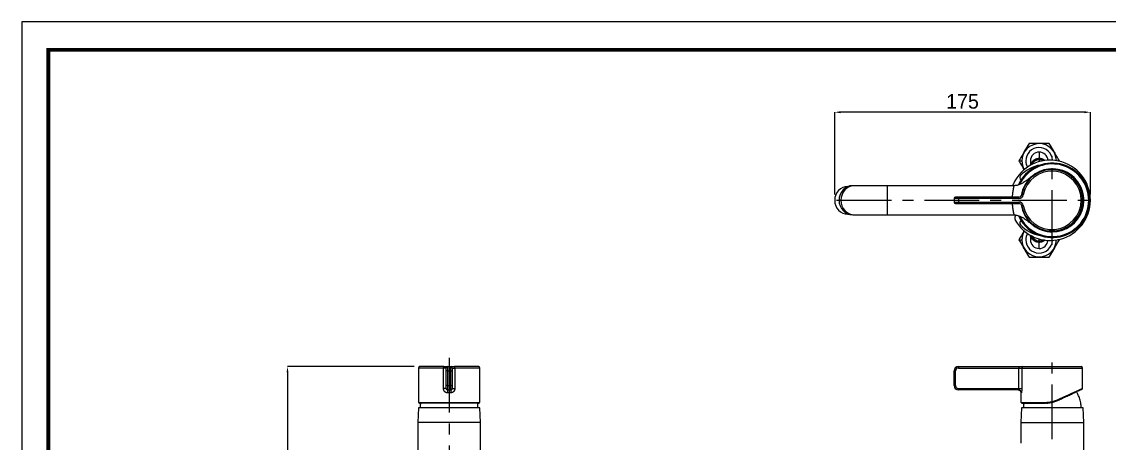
# Model space of a CAD drawing. Extents: x 0 to 1128, y 0 to 827.
# Drawn here: x 0 to 744, y 538 to 827 of the extents above; entities that cross this region are included whole.
import ezdxf

# ---------------------------------------------------------------- set-up
doc = ezdxf.new("R2010")
doc.units = 0
doc.header["$LTSCALE"] = 10
doc.header["$MEASUREMENT"] = 0
doc.header["$PDMODE"] = 3
doc.header["$PDSIZE"] = -10
doc.linetypes.add('CENTER', pattern=[2, 1.25, -0.25, 0.25, -0.25])
doc.layers.get('0').update_dxf_attribs({"linetype": 'CONTINUOUS'})
doc.layers.get('DEFPOINTS').update_dxf_attribs({"linetype": 'CONTINUOUS'})
doc.layers.add('1', color=7, linetype='CONTINUOUS')
doc.layers.add('42', color=7, linetype='CONTINUOUS', true_color=0xffffff)
doc.styles.add('Daelim Dimension', font='')
doc.styles.get('Daelim Dimension').set_extended_font_data('나눔고딕')
doc.dimstyles.new('DEFAULT', dxfattribs={"dimscale": 2, "dimtxt": 2, "dimasz": 2, "dimexe": 0, "dimexo": 2, "dimgap": 1, "dimtad": 1, "dimdec": 0, "dimzin": 9, "dimdsep": 46, "dimtxsty": 'Daelim Dimension', "dimcen": 0.5, "dimclrd": 5, "dimclre": 5, "dimclrt": 256, "dimadec": 1, "dimazin": 0, "dimtfac": 1, "dimtdec": 0, "dimtix": 1, "dimtmove": 0, "dimatfit": 3, "dimfxl": 1, "dimtolj": 1, "dimtzin": 1, "dimlwd": 9, "dimlwe": 9, "dimarcsym": 0})

# ---------------------------------------------------------------- blocks, each defined once
blk = doc.blocks.new('*D4')
at = {"color": 5, "lineweight": 9, "ltscale": 0.5, "transparency": 16777216}
for p, q in [((268.33, 590.69), (181.77, 590.69)), ((181.77, 586.69), (181.77, 311.39)), ((262.83, 307.39), (181.77, 307.39))]:
    blk.add_line(p, q, dxfattribs=at)
at = {"color": 5, "ltscale": 0.5, "transparency": 16777216}
for points in [[(181.1, 586.69), (182.43, 586.69), (181.77, 590.69)], [(181.1, 311.39), (182.43, 311.39), (181.77, 307.39)]]:
    blk.add_solid(points, dxfattribs=at)
at = {"layer": 'DEFPOINTS', "color": 0, "ltscale": 0.5, "transparency": 16777216}
for p in [(272.33, 590.69), (181.77, 307.39), (266.83, 307.39)]:
    blk.add_point(p, dxfattribs=at)
at = {"color": 7, "ltscale": 0.5, "transparency": 16777216, "insert": (174.32, 449.04), "char_height": 10, "attachment_point": 5, "rotation": 90, "style": 'Daelim Dimension'}
blk.add_mtext('\\A1;283', dxfattribs=at)
blk = doc.blocks.new('*D6')
at = {"color": 5, "lineweight": 9, "ltscale": 0.5, "transparency": 16777216}
for p, q in [((556.05, 708.54), (556.05, 764.84)), ((726.9, 764.84), (560.05, 764.84)), ((730.9, 708.54), (730.9, 764.84))]:
    blk.add_line(p, q, dxfattribs=at)
at = {"color": 5, "ltscale": 0.5, "transparency": 16777216}
for points in [[(560.05, 765.51), (560.05, 764.17), (556.05, 764.84)], [(726.9, 765.51), (726.9, 764.17), (730.9, 764.84)]]:
    blk.add_solid(points, dxfattribs=at)
at = {"layer": 'DEFPOINTS', "color": 0, "ltscale": 0.5, "transparency": 16777216}
for p in [(556.05, 764.84), (556.05, 704.54), (730.9, 704.54)]:
    blk.add_point(p, dxfattribs=at)
at = {"color": 7, "ltscale": 0.5, "transparency": 16777216, "insert": (643.48, 772.23), "char_height": 10, "attachment_point": 5, "style": 'Daelim Dimension'}
blk.add_mtext('\\A1;175', dxfattribs=at)

msp = doc.modelspace()

# ---------------------------------------------------------------- linework, layer by layer
at = {"ltscale": 0.5}
for p, q in [((700.98, 565.7), (700.22, 565.69)), ((271.26, 562.39), (270.83, 552.39)), ((313.83, 552.39), (313.26, 562.39)), ((683.9, 562.39), (683.4, 552.39)), ((726.4, 552.39), (725.9, 562.39))]:
    msp.add_line(p, q, dxfattribs=at)
msp.add_lwpolyline([(0, 0), (1128.4, 0), (1128.4, 826.8), (0, 826.8)], close=True, dxfattribs=at)
at = {"color": 5, "linetype": 'ByBlock', "lineweight": 200, "const_width": 2.6}
msp.add_lwpolyline([(18.14, 35.4), (1110.14, 35.4), (1110.14, 807.6), (18.14, 807.6)], close=True, dxfattribs=at)
at = {"layer": '1', "color": 7, "linetype": 'Continuous', "lineweight": -3}
for p, q in [((695.93, 737.54), (695.93, 733.32)), ((682.05, 731.54), (684.13, 731.54)), ((689.93, 731.54), (689.93, 729.45)), ((689.97, 729.2), (690.85, 729.2)), ((695.93, 732.33), (695.93, 731)), ((709.76, 731.54), (708.62, 731.54)), ((678.19, 714.54), (678.19, 715.3)), ((640.65, 706.74), (638.65, 706.74)), ((682.04, 706.74), (640.65, 706.74)), ((640.65, 705.74), (640.65, 706.74)), ((682.04, 705.74), (682.04, 706.74)), ((684.99, 708.19), (684, 708.37)), ((637.65, 705.74), (637.65, 703.34)), ((640.65, 705.74), (637.65, 705.74)), ((637.65, 703.34), (640.65, 703.34)), ((638.65, 702.34), (640.65, 702.34)), ((682.04, 705.74), (640.65, 705.74)), ((640.65, 705.74), (640.65, 703.34)), ((640.65, 703.34), (640.65, 702.34)), ((640.65, 703.34), (682.04, 703.34)), ((640.65, 702.34), (682.04, 702.34)), ((682.04, 703.34), (682.04, 702.34)), ((684.99, 700.88), (684, 700.7)), ((679.4, 691.37), (679.4, 693.54)), ((682.05, 677.54), (684.13, 677.54)), ((689.87, 679.66), (689.87, 677.54)), ((690.78, 679.87), (689.91, 679.87)), ((695.87, 676.74), (695.87, 678.09)), ((709.76, 677.54), (708.62, 677.54)), ((695.87, 671.54), (695.87, 675.75)), ((271.33, 589.69), (271.33, 566.71)), ((288.5, 589.69), (271.33, 589.69)), ((288.68, 590.69), (272.33, 590.69)), ((288.5, 575.69), (288.5, 589.69)), ((290.13, 589.69), (288.5, 589.69)), ((288.68, 590.69), (291.13, 590.69)), ((290.13, 589.69), (290.13, 587.69)), ((290.13, 587.69), (290.13, 577.69)), ((291.13, 587.69), (290.13, 587.69)), ((291.13, 590.69), (293.53, 590.69)), ((291.13, 590.69), (291.13, 587.69)), ((291.13, 587.69), (291.13, 577.69)), ((291.13, 587.69), (293.53, 587.69)), ((293.53, 590.69), (295.99, 590.69)), ((293.53, 587.69), (293.53, 590.69)), ((293.53, 587.69), (294.53, 587.69)), ((293.53, 577.69), (293.53, 587.69)), ((294.53, 589.69), (296.17, 589.69)), ((294.53, 587.69), (294.53, 589.69)), ((294.53, 577.69), (294.53, 587.69)), ((312.33, 590.69), (295.99, 590.69)), ((313.33, 589.69), (296.17, 589.69)), ((296.17, 589.69), (296.17, 575.69)), ((313.33, 566.7), (313.33, 589.69)), ((637.65, 577.69), (637.65, 587.69)), ((637.65, 587.69), (638.65, 587.69)), ((638.65, 577.69), (638.65, 587.69)), ((640.65, 590.69), (682.04, 590.69)), ((640.65, 590.69), (640.65, 589.69)), ((640.65, 589.69), (682.04, 589.69)), ((682.04, 590.69), (684.99, 590.69)), ((682.04, 590.69), (682.04, 589.69)), ((682.04, 575.69), (682.04, 589.69)), ((682.04, 589.69), (684, 589.69)), ((684, 589.69), (725.65, 589.69)), ((684, 589.69), (684, 575.69)), ((684.99, 590.69), (724.65, 590.69)), ((725.65, 586.09), (725.65, 589.69)), ((725.65, 586.09), (725.65, 586.08)), ((725.65, 575.8), (725.65, 580.29)), ((291.13, 577.69), (290.13, 577.69)), ((290.13, 577.69), (290.13, 575.69)), ((291.13, 577.69), (291.13, 574.69)), ((291.13, 577.69), (293.53, 577.69)), ((291.13, 574.69), (293.53, 574.69)), ((293.53, 577.69), (294.53, 577.69)), ((293.53, 574.69), (293.53, 577.69)), ((294.53, 575.69), (294.53, 577.69)), ((637.65, 577.69), (638.65, 577.69)), ((640.65, 574.69), (640.65, 575.69)), ((640.65, 575.69), (682.04, 575.69)), ((681.68, 574.69), (640.65, 574.69)), ((271.83, 566.19), (292.33, 566.19)), ((312.35, 565.69), (272.32, 565.69)), ((292.33, 572.69), (291.24, 572.69)), ((293.43, 572.69), (292.33, 572.69)), ((292.33, 566.19), (312.84, 566.19)), ((683.68, 572.69), (683.65, 572.69)), ((683.65, 566.19), (683.65, 572.69)), ((683.65, 566.19), (700.11, 566.19)), ((684.15, 565.69), (700.22, 565.69))]:
    msp.add_line(p, q, dxfattribs=at)
at = {"layer": '1', "color": 1, "linetype": 'CENTER', "lineweight": -3, "ltscale": 3}
for p, q in [((704.9, 674.04), (704.9, 735.04)), ((557.37, 704.54), (735.4, 704.54)), ((292.33, 596.7), (292.33, 300.89)), ((704.9, 300.89), (704.9, 596.7))]:
    msp.add_line(p, q, dxfattribs=at)
at = {"layer": '1', "color": 7, "linetype": 'Continuous', "lineweight": -3}
for centre, radius, start, end in [((695.9, 731.54), 11.78, 0.80719, 180), ((695.9, 731.54), 9.15, 2.82657, 180), ((695.93, 731.54), 6, 90, 180), ((695.93, 731.54), 6, 4.39594, 90), ((703.4, 704.54), 27.5, 0, 156.0413), ((704.9, 704.54), 25.5, 204.5025, 155.46938), ((704.9, 704.54), 24.88, 205.66125, 153.9675), ((695.9, 731.54), 11.78, 180, 210.24281), ((695.9, 731.54), 9.15, 180, 208.22344), ((700.9, 704.54), 24.5, 99.98944, 136.45778), ((704.65, 704.54), 21, 0, 169.47825), ((704.65, 704.54), 20, 190.52175, 169.47825), ((679.19, 715.3), 1, 156.0413, 180), ((684.59, 720.04), 2, 136.45778, 236.28267), ((638.65, 705.74), 1, 90, 180), ((682.04, 708.74), 2, 270, 349.47828), ((682.04, 708.74), 3, 270, 349.47825), ((638.65, 703.34), 1, 180, 270), ((703.4, 704.54), 27.5, 209.78166, 0), ((682.04, 700.34), 3, 10.52175, 90), ((682.04, 700.34), 2, 10.52175, 90), ((704.65, 704.54), 21, 190.52175, 0), ((680.4, 693.54), 1, 115.01576, 180), ((680.4, 691.37), 1, 180, 209.78166), ((684.59, 689.04), 2, 123.71733, 223.54222), ((700.9, 704.54), 24.5, 223.54222, 260.01056), ((695.9, 677.54), 11.78, 149.75719, 180), ((695.9, 677.54), 11.78, 180, 359.19281), ((695.9, 677.54), 9.15, 151.77656, 180), ((695.9, 677.54), 9.15, 180, 357.17343), ((695.87, 677.54), 6, 180, 270), ((695.87, 677.54), 6, 270, 355.63781), ((272.33, 589.69), 1, 90, 180), ((291.13, 589.69), 1, 90, 180), ((293.53, 589.69), 1, 0, 90), ((312.33, 589.69), 1, 0, 90), ((640.65, 587.69), 3, 90, 180), ((640.65, 587.69), 2, 90, 180), ((724.65, 589.69), 1, 0, 90), ((291.13, 575.69), 1, 180, 270), ((293.53, 575.69), 1, 270, 0), ((640.65, 577.69), 3, 180, 270), ((640.65, 577.69), 2, 180, 270), ((681.65, 572.69), 2, 0, 90), ((725.15, 575.8), 0.5, 295.00037, 0.00016), ((684.15, 566.19), 0.5, 180, 270)]:
    msp.add_arc(centre, radius, start, end, dxfattribs=at)
for centre, major_axis, ratio, start_param, end_param in [((288.68, 589.69), (0, 1), 0.182609, 0, 1.570796), ((295.99, 589.69), (0, 1), 0.182609, 4.712389, 6.283185), ((684.99, 589.69), (0, 1), 0.983186, 0, 1.570796), ((272.32, 566.19), (0, 0.5), 0.97633, 1.570796, 3.141593), ((312.35, 566.19), (0, 0.5), 0.97633, 3.141595, 4.712389)]:
    msp.add_ellipse(centre, major_axis=major_axis, ratio=ratio, start_param=start_param, end_param=end_param, dxfattribs=at)
for points, knots in [([(688.97, 743.54), (688.41, 742.56), (687.84, 741.57), (686.97, 740.07), (686.68, 739.57), (686.1, 738.56), (685.81, 738.06), (685.44, 737.42), (685.37, 737.29), (685.26, 737.1), (685.22, 737.04), (685.15, 736.91), (684.96, 736.59), (684.78, 736.27), (684.34, 735.51), (684.05, 735.01), (683.47, 734.01), (683.19, 733.51), (682.61, 732.52), (682.33, 732.03), (682.05, 731.54)], [0, 0, 0, 0, 0.25, 0.25, 0.375, 0.375, 0.5, 0.5, 0.53125, 0.53125, 0.546875, 0.546875, 0.5625, 0.625, 0.625, 0.75, 0.75, 0.875, 0.875, 1, 1, 1, 1]), ([(702.83, 743.54), (701.7, 743.54), (700.56, 743.54), (698.83, 743.54), (698.25, 743.54), (697.09, 743.54), (696.5, 743.54), (695.77, 743.54), (695.62, 743.54), (695.4, 743.54), (695.32, 743.54), (695.18, 743.54), (694.81, 743.54), (694.44, 743.54), (693.56, 743.54), (692.98, 743.54), (691.83, 743.54), (691.25, 743.54), (690.11, 743.54), (689.54, 743.54), (688.97, 743.54)], [0, 0, 0, 0, 0.25, 0.25, 0.375, 0.375, 0.5, 0.5, 0.53125, 0.53125, 0.546875, 0.546875, 0.5625, 0.625, 0.625, 0.75, 0.75, 0.875, 0.875, 1, 1, 1, 1]), ([(709.76, 731.54), (709.19, 732.52), (708.62, 733.5), (707.76, 735), (707.47, 735.5), (706.89, 736.51), (706.6, 737.01), (706.23, 737.65), (706.15, 737.78), (706.04, 737.97), (706.01, 738.04), (705.93, 738.16), (705.75, 738.48), (705.56, 738.8), (705.13, 739.56), (704.83, 740.06), (704.26, 741.07), (703.97, 741.56), (703.4, 742.55), (703.11, 743.05), (702.83, 743.54)], [0, 0, 0, 0, 0.25, 0.25, 0.375, 0.375, 0.5, 0.5, 0.53125, 0.53125, 0.546875, 0.546875, 0.5625, 0.625, 0.625, 0.75, 0.75, 0.875, 0.875, 1, 1, 1, 1]), ([(682.05, 731.54), (682.61, 730.56), (683.18, 729.57), (684.04, 728.07), (684.33, 727.57), (684.92, 726.56), (685.21, 726.06), (685.54, 725.49), (685.57, 725.43), (685.6, 725.37)], [0, 0, 0, 0, 0.48613, 0.48613, 0.729195, 0.729195, 0.97226, 0.97226, 1, 1, 1, 1]), ([(689.97, 729.2), (689.97, 729.2), (689.97, 729.2), (689.98, 729.2), (689.99, 729.21), (690, 729.22), (690.01, 729.22), (690.02, 729.24), (690.03, 729.25), (690.05, 729.28), (690.07, 729.3), (690.09, 729.34), (690.11, 729.37), (690.13, 729.4), (690.13, 729.41), (690.14, 729.43), (690.16, 729.45), (690.18, 729.48), (690.21, 729.54), (690.24, 729.58), (690.28, 729.66), (690.3, 729.69), (690.33, 729.74), (690.34, 729.75), (690.36, 729.78), (690.39, 729.83), (690.42, 729.89), (690.47, 729.96), (690.49, 730), (690.55, 730.09), (690.58, 730.13), (690.64, 730.23), (690.74, 730.38), (690.85, 730.53), (690.95, 730.67), (690.97, 730.7), (691.02, 730.75), (691.04, 730.78), (691.1, 730.86), (691.15, 730.92), (691.29, 731.08), (691.39, 731.19), (691.54, 731.35), (691.59, 731.41), (691.67, 731.49), (691.7, 731.51), (691.76, 731.57), (691.78, 731.59), (691.92, 731.72), (692.04, 731.82), (692.27, 732.01), (692.39, 732.11), (692.64, 732.28), (692.77, 732.37), (693.03, 732.53), (693.16, 732.6), (693.33, 732.69), (693.36, 732.71), (693.43, 732.74), (693.54, 732.79), (693.64, 732.84), (693.85, 732.92), (693.99, 732.98), (694.28, 733.07), (694.42, 733.12), (694.72, 733.19), (694.87, 733.22), (695.06, 733.25), (695.09, 733.26), (695.17, 733.27), (695.21, 733.28), (695.32, 733.29), (695.4, 733.3), (695.63, 733.32), (695.78, 733.32), (695.93, 733.32)], [0, 0, 0, 0, 0.029911, 0.029911, 0.070331, 0.070331, 0.110752, 0.110752, 0.151172, 0.151172, 0.191592, 0.191592, 0.232013, 0.232013, 0.242118, 0.242118, 0.252223, 0.272433, 0.272433, 0.312854, 0.312854, 0.333064, 0.333064, 0.343169, 0.343169, 0.353274, 0.373484, 0.373484, 0.393694, 0.393694, 0.413905, 0.413905, 0.434115, 0.474535, 0.474535, 0.48464, 0.48464, 0.494745, 0.494745, 0.514955, 0.514955, 0.555376, 0.555376, 0.575586, 0.575586, 0.585691, 0.585691, 0.595796, 0.595796, 0.636217, 0.636217, 0.676637, 0.676637, 0.717057, 0.717057, 0.757478, 0.757478, 0.767583, 0.767583, 0.777688, 0.797898, 0.797898, 0.838318, 0.838318, 0.878739, 0.878739, 0.919159, 0.919159, 0.929264, 0.929264, 0.939369, 0.939369, 0.95958, 0.95958, 1, 1, 1, 1]), ([(690.24, 728.59), (690.24, 728.6), (690.24, 728.61), (690.23, 728.63), (690.22, 728.65), (690.21, 728.69), (690.19, 728.75), (690.17, 728.82), (690.15, 728.85), (690.15, 728.88), (690.14, 728.89), (690.12, 728.94), (690.11, 728.98), (690.09, 729.06), (690.08, 729.09), (690.07, 729.13), (690.06, 729.15), (690.06, 729.17), (690.05, 729.19), (690.05, 729.2), (690.05, 729.21), (690.04, 729.21)], [0, 0, 0, 0, 0.027832, 0.027832, 0.076832, 0.076832, 0.174833, 0.272834, 0.321834, 0.321834, 0.370834, 0.370834, 0.566836, 0.566836, 0.762837, 0.762837, 0.860838, 0.860838, 0.958838, 0.958838, 1, 1, 1, 1]), ([(695.93, 732.33), (695.64, 732.33), (695.36, 732.31), (694.94, 732.24), (694.8, 732.21), (694.59, 732.15), (694.49, 732.13), (694.38, 732.09), (694.32, 732.07), (694.28, 732.06), (694.11, 732), (693.98, 731.95), (693.72, 731.84), (693.59, 731.78), (693.34, 731.65), (693.21, 731.58), (693.03, 731.46), (692.97, 731.43), (692.85, 731.35), (692.79, 731.31), (692.62, 731.18), (692.51, 731.09), (692.29, 730.91), (692.18, 730.82), (691.97, 730.63), (691.87, 730.53), (691.68, 730.32), (691.58, 730.21), (691.44, 730.05), (691.4, 729.99), (691.31, 729.88), (691.26, 729.82), (691.13, 729.65), (691.05, 729.53), (690.89, 729.29), (690.82, 729.17), (690.7, 728.97), (690.65, 728.89), (690.61, 728.81)], [0, 0, 0, 0, 0.127722, 0.127722, 0.191583, 0.191583, 0.223514, 0.239479, 0.239479, 0.255444, 0.255444, 0.319305, 0.319305, 0.383166, 0.383166, 0.447027, 0.447027, 0.478958, 0.478958, 0.510888, 0.510888, 0.574749, 0.574749, 0.63861, 0.63861, 0.702471, 0.702471, 0.766332, 0.766332, 0.798263, 0.798263, 0.830193, 0.830193, 0.894055, 0.894055, 0.957916, 0.957916, 1, 1, 1, 1]), ([(695.93, 733.32), (696.09, 733.32), (696.4, 733.31), (696.7, 733.27), (697, 733.22), (697.15, 733.19), (697.37, 733.14), (697.45, 733.12), (697.59, 733.07), (697.67, 733.05), (697.89, 732.97), (698.03, 732.92), (698.31, 732.8), (698.45, 732.74), (698.72, 732.6), (698.85, 732.52), (699.05, 732.4), (699.11, 732.36), (699.21, 732.3), (699.24, 732.27), (699.3, 732.23), (699.33, 732.21), (699.49, 732.1), (699.61, 732), (699.77, 731.87), (699.82, 731.83), (699.86, 731.8)], [0, 0, 0, 0, 0.106621, 0.213242, 0.213242, 0.319863, 0.319863, 0.373174, 0.373174, 0.426485, 0.426485, 0.533106, 0.533106, 0.639727, 0.639727, 0.746348, 0.746348, 0.799659, 0.799659, 0.826314, 0.826314, 0.852969, 0.852969, 0.95959, 0.95959, 1, 1, 1, 1]), ([(698.67, 731.56), (698.59, 731.61), (698.5, 731.66), (698.16, 731.84), (697.9, 731.95), (697.36, 732.14), (697.09, 732.21), (696.76, 732.27), (696.73, 732.27), (696.66, 732.28), (696.55, 732.3), (696.44, 732.31), (696.22, 732.33), (696.08, 732.33), (695.93, 732.33)], [0, 0, 0, 0, 0.102065, 0.102065, 0.401377, 0.401377, 0.700688, 0.700688, 0.738102, 0.738102, 0.775516, 0.850344, 0.850344, 1, 1, 1, 1]), ([(685.56, 683.63), (685.55, 683.6), (685.53, 683.58), (685.44, 683.42), (685.37, 683.29), (685.26, 683.1), (685.22, 683.04), (685.15, 682.91), (684.96, 682.59), (684.78, 682.27), (684.34, 681.51), (684.05, 681.01), (683.47, 680.01), (683.19, 679.51), (682.61, 678.52), (682.33, 678.03), (682.05, 677.54)], [0, 0, 0, 0, 0.01332, 0.01332, 0.074988, 0.074988, 0.105821, 0.105821, 0.136655, 0.25999, 0.25999, 0.50666, 0.50666, 0.75333, 0.75333, 1, 1, 1, 1]), ([(682.05, 677.54), (682.61, 676.56), (683.18, 675.57), (684.04, 674.07), (684.33, 673.57), (684.92, 672.56), (685.21, 672.06), (685.58, 671.42), (685.65, 671.29), (685.76, 671.1), (685.8, 671.04), (685.87, 670.91), (686.06, 670.59), (686.24, 670.27), (686.68, 669.51), (686.97, 669.01), (687.55, 668.01), (687.83, 667.51), (688.4, 666.52), (688.69, 666.03), (688.97, 665.54)], [0, 0, 0, 0, 0.25, 0.25, 0.375, 0.375, 0.5, 0.5, 0.53125, 0.53125, 0.546875, 0.546875, 0.5625, 0.625, 0.625, 0.75, 0.75, 0.875, 0.875, 1, 1, 1, 1]), ([(695.87, 675.75), (695.72, 675.75), (695.41, 675.76), (695.11, 675.8), (694.8, 675.85), (694.65, 675.88), (694.43, 675.94), (694.36, 675.96), (694.21, 676), (694.14, 676.02), (693.92, 676.1), (693.78, 676.15), (693.49, 676.27), (693.36, 676.34), (693.09, 676.48), (692.95, 676.55), (692.76, 676.67), (692.69, 676.71), (692.6, 676.78), (692.56, 676.8), (692.5, 676.84), (692.47, 676.86), (692.31, 676.98), (692.19, 677.07), (691.96, 677.26), (691.84, 677.36), (691.62, 677.57), (691.52, 677.68), (691.39, 677.81), (691.36, 677.84), (691.31, 677.9), (691.24, 677.98), (691.16, 678.06), (691.02, 678.23), (690.94, 678.34), (690.84, 678.46), (690.83, 678.48), (690.81, 678.5), (690.8, 678.52), (690.77, 678.56), (690.72, 678.64), (690.66, 678.71), (690.56, 678.86), (690.5, 678.95), (690.43, 679.06), (690.42, 679.08), (690.4, 679.11), (690.39, 679.12), (690.38, 679.14), (690.35, 679.19), (690.32, 679.24), (690.26, 679.34), (690.23, 679.39), (690.18, 679.47), (690.17, 679.5), (690.14, 679.54), (690.13, 679.56), (690.09, 679.62), (690.08, 679.65), (690.04, 679.71), (690.03, 679.73), (690, 679.77), (689.99, 679.79), (689.97, 679.82), (689.96, 679.83), (689.94, 679.85), (689.94, 679.86), (689.93, 679.86), (689.92, 679.87), (689.92, 679.87), (689.92, 679.87), (689.91, 679.87), (689.91, 679.87), (689.9, 679.87)], [0, 0, 0, 0, 0.040533, 0.081067, 0.081067, 0.1216, 0.1216, 0.141867, 0.141867, 0.162134, 0.162134, 0.202667, 0.202667, 0.243201, 0.243201, 0.283734, 0.283734, 0.304001, 0.304001, 0.314135, 0.314135, 0.324268, 0.324268, 0.364801, 0.364801, 0.405335, 0.405335, 0.445868, 0.445868, 0.456002, 0.456002, 0.466135, 0.486402, 0.486402, 0.526935, 0.526935, 0.532002, 0.532002, 0.537069, 0.537069, 0.547202, 0.567469, 0.567469, 0.608002, 0.608002, 0.618136, 0.618136, 0.623202, 0.623202, 0.628269, 0.648536, 0.648536, 0.689069, 0.689069, 0.709336, 0.709336, 0.729603, 0.729603, 0.770136, 0.770136, 0.81067, 0.81067, 0.851203, 0.851203, 0.891737, 0.891737, 0.93227, 0.93227, 0.952537, 0.952537, 0.972804, 0.972804, 1, 1, 1, 1]), ([(689.98, 679.86), (689.98, 679.86), (689.98, 679.87), (689.99, 679.91), (690, 679.93), (690.01, 679.97), (690.01, 679.98), (690.02, 679.99), (690.03, 680.02), (690.03, 680.04), (690.05, 680.1), (690.06, 680.14), (690.08, 680.2), (690.09, 680.21), (690.09, 680.24), (690.1, 680.25), (690.11, 680.29), (690.13, 680.34), (690.15, 680.4), (690.17, 680.44), (690.17, 680.46), (690.18, 680.48), (690.18, 680.49), (690.19, 680.5)], [0, 0, 0, 0, 0.073235, 0.073235, 0.261985, 0.261985, 0.309173, 0.309173, 0.35636, 0.450736, 0.450736, 0.639486, 0.639486, 0.686674, 0.686674, 0.733861, 0.733861, 0.828237, 0.922612, 0.922612, 0.9698, 0.9698, 1, 1, 1, 1]), ([(690.5, 680.34), (690.55, 680.24), (690.61, 680.15), (690.7, 679.99), (690.74, 679.93), (690.79, 679.84), (690.81, 679.8), (690.85, 679.74), (690.87, 679.71), (690.97, 679.56), (691.05, 679.45), (691.22, 679.21), (691.31, 679.1), (691.5, 678.88), (691.59, 678.77), (691.74, 678.62), (691.79, 678.57), (691.89, 678.46), (691.94, 678.41), (692.1, 678.27), (692.21, 678.17), (692.43, 677.99), (692.54, 677.9), (692.77, 677.74), (692.89, 677.66), (693.13, 677.51), (693.26, 677.43), (693.64, 677.23), (693.9, 677.12), (694.44, 676.93), (694.72, 676.86), (695.04, 676.81), (695.08, 676.8), (695.15, 676.79), (695.26, 676.78), (695.36, 676.76), (695.58, 676.75), (695.72, 676.74), (695.87, 676.74)], [0, 0, 0, 0, 0.050813, 0.050813, 0.082453, 0.082453, 0.098272, 0.098272, 0.114092, 0.114092, 0.177371, 0.177371, 0.24065, 0.24065, 0.30393, 0.30393, 0.335569, 0.335569, 0.367209, 0.367209, 0.430488, 0.430488, 0.493767, 0.493767, 0.557046, 0.557046, 0.620325, 0.620325, 0.746883, 0.746883, 0.873442, 0.873442, 0.889262, 0.889262, 0.905081, 0.936721, 0.936721, 1, 1, 1, 1]), ([(695.87, 676.74), (696.16, 676.74), (696.44, 676.76), (696.87, 676.84), (697.01, 676.86), (697.21, 676.92), (697.32, 676.95), (697.42, 676.98), (697.49, 677), (697.52, 677.01), (697.69, 677.07), (697.82, 677.12), (698.09, 677.23), (698.21, 677.29), (698.42, 677.4), (698.5, 677.44), (698.57, 677.49)], [0, 0, 0, 0, 0.302115, 0.302115, 0.453172, 0.453172, 0.528701, 0.566465, 0.566465, 0.60423, 0.60423, 0.755287, 0.755287, 0.906345, 0.906345, 1, 1, 1, 1]), ([(699.88, 677.35), (699.8, 677.28), (699.73, 677.22), (699.53, 677.06), (699.41, 676.97), (699.16, 676.79), (699.04, 676.71), (698.78, 676.55), (698.65, 676.47), (698.47, 676.38), (698.44, 676.37), (698.37, 676.33), (698.27, 676.28), (698.16, 676.24), (697.95, 676.15), (697.81, 676.09), (697.53, 676), (697.38, 675.96), (697.09, 675.88), (696.94, 675.85), (696.75, 675.82), (696.71, 675.81), (696.63, 675.8), (696.6, 675.8), (696.48, 675.78), (696.41, 675.77), (696.18, 675.76), (696.02, 675.75), (695.87, 675.75)], [0, 0, 0, 0, 0.067551, 0.067551, 0.171156, 0.171156, 0.274762, 0.274762, 0.378367, 0.378367, 0.404269, 0.404269, 0.43017, 0.481973, 0.481973, 0.585578, 0.585578, 0.689184, 0.689184, 0.792789, 0.792789, 0.81869, 0.81869, 0.844592, 0.844592, 0.896395, 0.896395, 1, 1, 1, 1]), ([(702.83, 665.54), (703.4, 666.52), (703.97, 667.5), (704.83, 669), (705.12, 669.5), (705.7, 670.51), (705.99, 671.01), (706.36, 671.65), (706.43, 671.78), (706.55, 671.97), (706.58, 672.04), (706.66, 672.16), (706.84, 672.48), (707.02, 672.8), (707.46, 673.56), (707.75, 674.06), (708.33, 675.07), (708.62, 675.56), (709.19, 676.55), (709.47, 677.05), (709.76, 677.54)], [0, 0, 0, 0, 0.25, 0.25, 0.375, 0.375, 0.5, 0.5, 0.53125, 0.53125, 0.546875, 0.546875, 0.5625, 0.625, 0.625, 0.75, 0.75, 0.875, 0.875, 1, 1, 1, 1]), ([(688.97, 665.54), (690.1, 665.54), (691.24, 665.54), (692.97, 665.54), (693.55, 665.54), (694.71, 665.54), (695.3, 665.54), (696.04, 665.54), (696.18, 665.54), (696.4, 665.54), (696.48, 665.54), (696.63, 665.54), (697, 665.54), (697.36, 665.54), (698.24, 665.54), (698.82, 665.54), (699.98, 665.54), (700.55, 665.54), (701.7, 665.54), (702.26, 665.54), (702.83, 665.54)], [0, 0, 0, 0, 0.25, 0.25, 0.375, 0.375, 0.5, 0.5, 0.53125, 0.53125, 0.546875, 0.546875, 0.5625, 0.625, 0.625, 0.75, 0.75, 0.875, 0.875, 1, 1, 1, 1]), ([(725.65, 580.29), (725.65, 580.29), (725.65, 580.29), (725.65, 580.31), (725.64, 580.34), (725.64, 580.39), (725.63, 580.42), (725.63, 580.43), (725.63, 580.44), (725.63, 580.45), (725.63, 580.47), (725.62, 580.49), (725.62, 580.55), (725.61, 580.63), (725.6, 580.72), (725.59, 580.8), (725.58, 580.84), (725.58, 580.89), (725.57, 580.92), (725.57, 580.93), (725.56, 581.01), (725.55, 581.13), (725.53, 581.34), (725.52, 581.5), (725.51, 581.62), (725.51, 581.66), (725.5, 581.74), (725.5, 581.78), (725.49, 581.9), (725.48, 582.07), (725.47, 582.25), (725.47, 582.39), (725.46, 582.43), (725.46, 582.53), (725.46, 582.57), (725.46, 582.71), (725.45, 582.9), (725.45, 583.19), (725.45, 583.38), (725.45, 583.49), (725.45, 583.52), (725.45, 583.57), (725.46, 583.64), (725.46, 583.71), (725.46, 583.85), (725.47, 584.03), (725.48, 584.21), (725.48, 584.34), (725.48, 584.38), (725.49, 584.47), (725.49, 584.51), (725.5, 584.64), (725.51, 584.8), (725.53, 584.95), (725.53, 585.06), (725.54, 585.1), (725.54, 585.17), (725.55, 585.2), (725.56, 585.31), (725.57, 585.43), (725.59, 585.6), (725.6, 585.7), (725.61, 585.76), (725.61, 585.77), (725.61, 585.79), (725.61, 585.8), (725.62, 585.83), (725.62, 585.85), (725.63, 585.9), (725.64, 585.97), (725.64, 586.01), (725.65, 586.04), (725.65, 586.05), (725.65, 586.06), (725.65, 586.07), (725.65, 586.08), (725.65, 586.09), (725.65, 586.09)], [0, 0, 0, 0, 0.031255, 0.031255, 0.062509, 0.093764, 0.093764, 0.101577, 0.101577, 0.109391, 0.109391, 0.125018, 0.125018, 0.156273, 0.187527, 0.187527, 0.203154, 0.210968, 0.210968, 0.218782, 0.218782, 0.250036, 0.281291, 0.312545, 0.312545, 0.328172, 0.328172, 0.3438, 0.3438, 0.375054, 0.406309, 0.406309, 0.421936, 0.421936, 0.437563, 0.437563, 0.468818, 0.500072, 0.531327, 0.531327, 0.53914, 0.53914, 0.546954, 0.562581, 0.562581, 0.593836, 0.62509, 0.62509, 0.640718, 0.640718, 0.656345, 0.656345, 0.687599, 0.718854, 0.718854, 0.734481, 0.734481, 0.750108, 0.750108, 0.781363, 0.812617, 0.843872, 0.843872, 0.851685, 0.851685, 0.859499, 0.859499, 0.875126, 0.875126, 0.906381, 0.937635, 0.937635, 0.953263, 0.953263, 0.96889, 0.96889, 1, 1, 1, 1]), ([(290.13, 575.69), (290.13, 575.69), (290.13, 575.69), (290.09, 575.69), (290.06, 575.69), (289.99, 575.69), (289.94, 575.69), (289.83, 575.69), (289.76, 575.69), (289.61, 575.69), (289.53, 575.69), (289.34, 575.69), (289.24, 575.69), (289.04, 575.69), (288.93, 575.69), (288.72, 575.69), (288.61, 575.69), (288.5, 575.69)], [0, 0, 0, 0, 0.125, 0.125, 0.25, 0.25, 0.375, 0.375, 0.5, 0.5, 0.625, 0.625, 0.75, 0.75, 0.875, 0.875, 1, 1, 1, 1]), ([(291.24, 572.69), (291.23, 572.69), (291.21, 572.69), (291.19, 572.69), (291.16, 572.69), (291.13, 572.69), (291.11, 572.69), (291.08, 572.69), (291.06, 572.69), (291.03, 572.7), (291.01, 572.7), (290.98, 572.7), (290.96, 572.7), (290.93, 572.71), (290.91, 572.71), (290.88, 572.71), (290.85, 572.72), (290.83, 572.72), (290.8, 572.73), (290.78, 572.73), (290.75, 572.73), (290.73, 572.74), (290.7, 572.75), (290.68, 572.75), (290.65, 572.76), (290.63, 572.76), (290.6, 572.77), (290.58, 572.78), (290.56, 572.78), (290.53, 572.79), (290.51, 572.8), (290.48, 572.8), (290.46, 572.81), (290.43, 572.82), (290.41, 572.83), (290.38, 572.84), (290.36, 572.85), (290.33, 572.86), (290.31, 572.87), (290.29, 572.88), (290.26, 572.89), (290.2, 572.91), (290.12, 572.95), (290, 573.01), (289.88, 573.08), (289.73, 573.18), (289.55, 573.32), (289.35, 573.51), (289.16, 573.73), (289.02, 573.93), (288.92, 574.09), (288.85, 574.22), (288.78, 574.36), (288.74, 574.47), (288.7, 574.55), (288.68, 574.6), (288.66, 574.66), (288.65, 574.72), (288.63, 574.77), (288.61, 574.83), (288.6, 574.88), (288.58, 574.94), (288.57, 575), (288.56, 575.05), (288.55, 575.11), (288.54, 575.17), (288.53, 575.22), (288.52, 575.28), (288.52, 575.34), (288.51, 575.4), (288.51, 575.45), (288.5, 575.51), (288.5, 575.57), (288.5, 575.63), (288.5, 575.67), (288.5, 575.69)], [0, 0, 0, 0, 0.005714, 0.01142, 0.017118, 0.022809, 0.028493, 0.034172, 0.039846, 0.045515, 0.05118, 0.056841, 0.062499, 0.068155, 0.07381, 0.079463, 0.085116, 0.090769, 0.096422, 0.102077, 0.107733, 0.113392, 0.119054, 0.12472, 0.13039, 0.136064, 0.141744, 0.14743, 0.153123, 0.158823, 0.16453, 0.170246, 0.175971, 0.181705, 0.187449, 0.193203, 0.198969, 0.204746, 0.210536, 0.216339, 0.222155, 0.227984, 0.257559, 0.287158, 0.316858, 0.346732, 0.407984, 0.46994, 0.533668, 0.597724, 0.63058, 0.663477, 0.696494, 0.729708, 0.742703, 0.755659, 0.76858, 0.78147, 0.794333, 0.807173, 0.819995, 0.832804, 0.845602, 0.858396, 0.871188, 0.883984, 0.896787, 0.909602, 0.922433, 0.935285, 0.948162, 0.961067, 0.974006, 0.986982, 1, 1, 1, 1]), ([(291.13, 574.69), (291.14, 574.69), (291.15, 574.68), (291.16, 574.62), (291.17, 574.59), (291.18, 574.49), (291.19, 574.42), (291.2, 574.28), (291.2, 574.2), (291.21, 574.01), (291.22, 573.91), (291.22, 573.69), (291.23, 573.57), (291.23, 573.33), (291.23, 573.21), (291.24, 572.95), (291.24, 572.82), (291.24, 572.69)], [0, 0, 0, 0, 0.125, 0.125, 0.25, 0.25, 0.375, 0.375, 0.5, 0.5, 0.625, 0.625, 0.75, 0.75, 0.875, 0.875, 1, 1, 1, 1]), ([(296.17, 575.69), (296.17, 575.68), (296.17, 575.66), (296.17, 575.63), (296.17, 575.61), (296.17, 575.58), (296.17, 575.55), (296.16, 575.53), (296.16, 575.5), (296.16, 575.47), (296.16, 575.45), (296.16, 575.42), (296.16, 575.39), (296.15, 575.37), (296.15, 575.34), (296.15, 575.32), (296.14, 575.29), (296.14, 575.26), (296.14, 575.24), (296.13, 575.21), (296.13, 575.18), (296.13, 575.16), (296.12, 575.13), (296.12, 575.11), (296.11, 575.08), (296.11, 575.05), (296.1, 575.03), (296.1, 575), (296.09, 574.98), (296.08, 574.95), (296.08, 574.93), (296.07, 574.9), (296.07, 574.87), (296.06, 574.85), (296.05, 574.82), (296.04, 574.8), (296.04, 574.77), (296.03, 574.75), (296.02, 574.72), (296.01, 574.7), (296.01, 574.67), (296, 574.65), (295.99, 574.62), (295.98, 574.6), (295.97, 574.57), (295.96, 574.55), (295.95, 574.52), (295.93, 574.46), (295.88, 574.36), (295.82, 574.22), (295.75, 574.09), (295.65, 573.93), (295.51, 573.73), (295.32, 573.51), (295.12, 573.32), (294.94, 573.18), (294.78, 573.08), (294.67, 573.01), (294.55, 572.95), (294.45, 572.91), (294.38, 572.88), (294.33, 572.86), (294.28, 572.84), (294.23, 572.82), (294.19, 572.8), (294.14, 572.79), (294.09, 572.78), (294.04, 572.76), (293.99, 572.75), (293.94, 572.74), (293.89, 572.73), (293.84, 572.72), (293.79, 572.71), (293.74, 572.71), (293.69, 572.7), (293.63, 572.7), (293.58, 572.69), (293.53, 572.69), (293.48, 572.69), (293.45, 572.69), (293.43, 572.69)], [0, 0, 0, 0, 0.005948, 0.011887, 0.017817, 0.023738, 0.029652, 0.035558, 0.041458, 0.04735, 0.053236, 0.059116, 0.064991, 0.070861, 0.076725, 0.082586, 0.088443, 0.094296, 0.100146, 0.105993, 0.111838, 0.117681, 0.123523, 0.129364, 0.135204, 0.141044, 0.146884, 0.152725, 0.158566, 0.164409, 0.170254, 0.176102, 0.181951, 0.187804, 0.193661, 0.199521, 0.205385, 0.211255, 0.217129, 0.223009, 0.228894, 0.234786, 0.240685, 0.246591, 0.252504, 0.258425, 0.264355, 0.270293, 0.3035, 0.336514, 0.369413, 0.402277, 0.466323, 0.530061, 0.592008, 0.65327, 0.683137, 0.712834, 0.742436, 0.772018, 0.783663, 0.795254, 0.806796, 0.818294, 0.829752, 0.841175, 0.852567, 0.863933, 0.875277, 0.886604, 0.89792, 0.909228, 0.920534, 0.931841, 0.943156, 0.954483, 0.965826, 0.97719, 0.98858, 1, 1, 1, 1]), ([(293.53, 574.69), (293.53, 574.69), (293.52, 574.68), (293.51, 574.63), (293.5, 574.6), (293.49, 574.52), (293.49, 574.5), (293.48, 574.43), (293.48, 574.4), (293.47, 574.32), (293.47, 574.28), (293.46, 574.2), (293.46, 574.15), (293.46, 574.05), (293.45, 574), (293.45, 573.9), (293.45, 573.84), (293.44, 573.73), (293.44, 573.67), (293.44, 573.55), (293.44, 573.49), (293.43, 573.3), (293.43, 573.18), (293.43, 572.93), (293.43, 572.81), (293.43, 572.69)], [0, 0, 0, 0, 0.125, 0.125, 0.25, 0.25, 0.3125, 0.3125, 0.375, 0.375, 0.4375, 0.4375, 0.5, 0.5, 0.5625, 0.5625, 0.625, 0.625, 0.6875, 0.6875, 0.75, 0.75, 0.875, 0.875, 1, 1, 1, 1]), ([(294.53, 575.69), (294.53, 575.69), (294.54, 575.69), (294.58, 575.69), (294.61, 575.69), (294.69, 575.69), (294.74, 575.69), (294.86, 575.69), (294.92, 575.69), (295.07, 575.69), (295.15, 575.69), (295.33, 575.69), (295.42, 575.69), (295.62, 575.69), (295.73, 575.69), (295.94, 575.69), (296.05, 575.69), (296.17, 575.69)], [0, 0, 0, 0, 0.125, 0.125, 0.25, 0.25, 0.375, 0.375, 0.5, 0.5, 0.625, 0.625, 0.75, 0.75, 0.875, 0.875, 1, 1, 1, 1]), ([(681.68, 574.69), (681.81, 574.69), (681.94, 574.68), (682.11, 574.64), (682.14, 574.63), (682.18, 574.63)], [0, 0, 0, 0, 0.780487, 0.780487, 1, 1, 1, 1]), ([(681.68, 574.69), (681.8, 574.69), (681.92, 574.68), (682.09, 574.65), (682.14, 574.64), (682.18, 574.63)], [0, 0, 0, 0, 0.735565, 0.735565, 1, 1, 1, 1]), ([(682.04, 575.69), (682.04, 575.62), (682.04, 575.56), (682.02, 575.43), (682.01, 575.37), (681.99, 575.25), (681.97, 575.19), (681.94, 575.09), (681.92, 575.03), (681.88, 574.94), (681.85, 574.9), (681.81, 574.82), (681.79, 574.79), (681.76, 574.74), (681.74, 574.72), (681.72, 574.71), (681.72, 574.71), (681.72, 574.71)], [0, 0, 0, 0, 0.141816, 0.141816, 0.283633, 0.283633, 0.425449, 0.425449, 0.567266, 0.567266, 0.709082, 0.709082, 0.850899, 0.850899, 0.992715, 0.992715, 1, 1, 1, 1]), ([(682.04, 575.69), (682.15, 575.69), (682.27, 575.69), (682.5, 575.69), (682.61, 575.69), (682.83, 575.69), (682.93, 575.69), (683.13, 575.69), (683.23, 575.69), (683.41, 575.69), (683.49, 575.69), (683.64, 575.69), (683.71, 575.69), (683.82, 575.69), (683.87, 575.69), (683.95, 575.69), (683.98, 575.69), (684, 575.69)], [0, 0, 0, 0, 0.125, 0.125, 0.25, 0.25, 0.375, 0.375, 0.5, 0.5, 0.625, 0.625, 0.75, 0.75, 0.875, 0.875, 1, 1, 1, 1]), ([(682.18, 574.63), (682.26, 574.6), (682.34, 574.58), (682.48, 574.52), (682.54, 574.5), (682.66, 574.43), (682.72, 574.4), (682.83, 574.32), (682.89, 574.28), (683, 574.2), (683.05, 574.15), (683.14, 574.05), (683.19, 574), (683.28, 573.9), (683.32, 573.84), (683.39, 573.73), (683.43, 573.67), (683.49, 573.55), (683.52, 573.49), (683.59, 573.3), (683.62, 573.18), (683.67, 572.93), (683.68, 572.81), (683.68, 572.69)], [0, 0, 0, 0, 0.096454, 0.096454, 0.171749, 0.171749, 0.247045, 0.247045, 0.32234, 0.32234, 0.397636, 0.397636, 0.472931, 0.472931, 0.548227, 0.548227, 0.623522, 0.623522, 0.698818, 0.698818, 0.849409, 0.849409, 1, 1, 1, 1]), ([(684, 575.69), (684, 575.68), (684, 575.66), (684, 575.63), (684, 575.61), (684, 575.58), (684, 575.55), (684, 575.53), (684, 575.5), (684, 575.47), (684, 575.45), (684, 575.42), (684, 575.39), (684, 575.37), (684, 575.34), (684, 575.32), (684, 575.29), (684, 575.26), (684, 575.24), (684, 575.21), (684, 575.18), (684, 575.16), (684, 575.13), (684, 575.11), (683.99, 575.08), (683.99, 575.05), (683.99, 575.03), (683.99, 575), (683.99, 574.98), (683.99, 574.95), (683.99, 574.93), (683.99, 574.9), (683.99, 574.87), (683.98, 574.85), (683.98, 574.82), (683.98, 574.8), (683.98, 574.77), (683.98, 574.75), (683.98, 574.72), (683.98, 574.7), (683.98, 574.67), (683.97, 574.65), (683.97, 574.62), (683.97, 574.6), (683.97, 574.57), (683.97, 574.55), (683.97, 574.52), (683.96, 574.46), (683.95, 574.36), (683.94, 574.22), (683.93, 574.09), (683.92, 573.93), (683.89, 573.73), (683.87, 573.51), (683.84, 573.32), (683.81, 573.18), (683.8, 573.08), (683.78, 573.01), (683.77, 572.95), (683.76, 572.91), (683.75, 572.88), (683.75, 572.86), (683.74, 572.84), (683.74, 572.82), (683.73, 572.8), (683.73, 572.79), (683.73, 572.78), (683.72, 572.76), (683.72, 572.75), (683.71, 572.74), (683.71, 572.73), (683.71, 572.72), (683.7, 572.71), (683.7, 572.71), (683.7, 572.7), (683.69, 572.7), (683.69, 572.69), (683.69, 572.69), (683.68, 572.69), (683.68, 572.69), (683.68, 572.69)], [0, 0, 0, 0, 0.005948, 0.011887, 0.017817, 0.023738, 0.029652, 0.035558, 0.041458, 0.04735, 0.053236, 0.059116, 0.064991, 0.070861, 0.076725, 0.082586, 0.088443, 0.094296, 0.100146, 0.105993, 0.111838, 0.117681, 0.123523, 0.129364, 0.135204, 0.141044, 0.146884, 0.152725, 0.158566, 0.164409, 0.170254, 0.176102, 0.181951, 0.187804, 0.193661, 0.199521, 0.205385, 0.211255, 0.217129, 0.223009, 0.228894, 0.234786, 0.240685, 0.246591, 0.252504, 0.258425, 0.264355, 0.270293, 0.3035, 0.336514, 0.369413, 0.402277, 0.466323, 0.530061, 0.592008, 0.65327, 0.683137, 0.712834, 0.742436, 0.772018, 0.783663, 0.795254, 0.806796, 0.818294, 0.829752, 0.841175, 0.852567, 0.863933, 0.875277, 0.886604, 0.89792, 0.909228, 0.920534, 0.931841, 0.943156, 0.954483, 0.965826, 0.97719, 0.98858, 1, 1, 1, 1]), ([(708.55, 568.02), (708.58, 568.03), (708.63, 568.05), (708.7, 568.08), (708.77, 568.12), (708.85, 568.15), (708.92, 568.18), (708.99, 568.22), (709.07, 568.25), (709.14, 568.28), (709.21, 568.31), (709.28, 568.35), (709.35, 568.38), (709.42, 568.41), (709.5, 568.44), (709.57, 568.48), (709.64, 568.51), (709.71, 568.54), (709.78, 568.57), (709.85, 568.6), (709.92, 568.64), (709.99, 568.67), (710.06, 568.7), (710.13, 568.73), (710.19, 568.76), (710.26, 568.79), (710.33, 568.82), (710.4, 568.86), (710.47, 568.89), (710.54, 568.92), (710.6, 568.95), (710.67, 568.98), (710.74, 569.01), (710.8, 569.04), (710.87, 569.07), (710.94, 569.1), (711, 569.13), (711.07, 569.16), (711.13, 569.19), (711.2, 569.22), (711.26, 569.25), (711.33, 569.28), (711.39, 569.31), (711.46, 569.34), (711.52, 569.36), (711.58, 569.39), (711.65, 569.42), (711.71, 569.45), (711.77, 569.48), (711.84, 569.51), (711.9, 569.54), (711.96, 569.57), (712.02, 569.59), (712.08, 569.62), (712.15, 569.65), (712.21, 569.68), (712.27, 569.71), (712.33, 569.73), (712.39, 569.76), (712.45, 569.79), (712.51, 569.82), (712.57, 569.84), (712.63, 569.87), (712.69, 569.9), (712.75, 569.92), (712.81, 569.95), (712.86, 569.98), (712.92, 570), (712.98, 570.03), (713.04, 570.06), (713.1, 570.08), (713.15, 570.11), (713.21, 570.13), (713.27, 570.16), (713.32, 570.19), (713.38, 570.21), (713.44, 570.24), (713.49, 570.26), (713.55, 570.29), (713.6, 570.31), (713.66, 570.34), (713.71, 570.36), (713.77, 570.39), (713.82, 570.41), (713.88, 570.44), (713.93, 570.46), (713.98, 570.49), (714.04, 570.51), (714.09, 570.54), (714.14, 570.56), (714.19, 570.58), (714.25, 570.61), (714.3, 570.63), (714.35, 570.65), (714.4, 570.68), (714.45, 570.7), (714.51, 570.73), (714.56, 570.75), (714.61, 570.77), (714.66, 570.79), (714.71, 570.82), (714.76, 570.84), (714.81, 570.86), (714.86, 570.89), (714.91, 570.91), (714.96, 570.93), (715.01, 570.95), (715.05, 570.97), (715.4, 571.13), (716.02, 571.42), (716.9, 571.82), (717.74, 572.2), (718.52, 572.55), (719.26, 572.89), (719.95, 573.2), (720.71, 573.55), (721.51, 573.91), (722.33, 574.29), (723.06, 574.62), (723.69, 574.91), (724.08, 575.08), (724.27, 575.17), (724.32, 575.19), (724.37, 575.22), (724.41, 575.24), (724.46, 575.26), (724.5, 575.28), (724.55, 575.3), (724.59, 575.32), (724.63, 575.34), (724.67, 575.35), (724.71, 575.37), (724.75, 575.39), (724.79, 575.41), (724.83, 575.43), (724.87, 575.44), (724.9, 575.46), (724.94, 575.47), (724.97, 575.49), (725.01, 575.51), (725.04, 575.52), (725.07, 575.53), (725.1, 575.55), (725.13, 575.56), (725.16, 575.58), (725.19, 575.59), (725.22, 575.6), (725.25, 575.61), (725.27, 575.63), (725.3, 575.64), (725.32, 575.65), (725.34, 575.66), (725.37, 575.67), (725.39, 575.68), (725.41, 575.69), (725.43, 575.7), (725.45, 575.71), (725.47, 575.71), (725.48, 575.72), (725.5, 575.73), (725.52, 575.74), (725.53, 575.74), (725.54, 575.75), (725.56, 575.76), (725.57, 575.76), (725.58, 575.77), (725.59, 575.77), (725.6, 575.78), (725.61, 575.78), (725.62, 575.78), (725.63, 575.79), (725.63, 575.79), (725.64, 575.79), (725.64, 575.79), (725.65, 575.8), (725.65, 575.8), (725.65, 575.8), (725.65, 575.8), (725.65, 575.8), (725.65, 575.8)], [0, 0, 0, 0, 0.002722, 0.005438, 0.008146, 0.010847, 0.013541, 0.016228, 0.018908, 0.021581, 0.024247, 0.026906, 0.029558, 0.032203, 0.034841, 0.037471, 0.040095, 0.042712, 0.045321, 0.047924, 0.050519, 0.053108, 0.055689, 0.058263, 0.060831, 0.063391, 0.065944, 0.06849, 0.07103, 0.073562, 0.076087, 0.078605, 0.081116, 0.08362, 0.086117, 0.088607, 0.09109, 0.093565, 0.096034, 0.098496, 0.100951, 0.103398, 0.105839, 0.108272, 0.110699, 0.113118, 0.115531, 0.117936, 0.120335, 0.122726, 0.125111, 0.127488, 0.129858, 0.132221, 0.134578, 0.136927, 0.139269, 0.141604, 0.143932, 0.146253, 0.148567, 0.150874, 0.153174, 0.155467, 0.157753, 0.160032, 0.162304, 0.164569, 0.166826, 0.169077, 0.171321, 0.173558, 0.175787, 0.17801, 0.180226, 0.182434, 0.184636, 0.186831, 0.189018, 0.191199, 0.193372, 0.195539, 0.197698, 0.199851, 0.201996, 0.204135, 0.206266, 0.20839, 0.210508, 0.212618, 0.214721, 0.216818, 0.218907, 0.220989, 0.223065, 0.225133, 0.227194, 0.229248, 0.231296, 0.233336, 0.235369, 0.237395, 0.239414, 0.241427, 0.243432, 0.24543, 0.247421, 0.249405, 0.251383, 0.289699, 0.327146, 0.363728, 0.399449, 0.434316, 0.468334, 0.50151, 0.551489, 0.600503, 0.648581, 0.695752, 0.742048, 0.746584, 0.751115, 0.755643, 0.760167, 0.764688, 0.769205, 0.773718, 0.778228, 0.782735, 0.787238, 0.791737, 0.796233, 0.800726, 0.805216, 0.809702, 0.814185, 0.818665, 0.823141, 0.827615, 0.832085, 0.836552, 0.841016, 0.845478, 0.849936, 0.854391, 0.858843, 0.863293, 0.86774, 0.872183, 0.876625, 0.881063, 0.885499, 0.889932, 0.894362, 0.89879, 0.903215, 0.907638, 0.912058, 0.916476, 0.920892, 0.925305, 0.929715, 0.934124, 0.93853, 0.942934, 0.947336, 0.951735, 0.956133, 0.960528, 0.964922, 0.969313, 0.973703, 0.97809, 0.982476, 0.986859, 0.991241, 0.995622, 1, 1, 1, 1]), ([(724.65, 562.39), (724.66, 563.58), (724.46, 565.92), (723.59, 569.11), (722.47, 571.61), (721.66, 572.94), (721.31, 573.46)], [0, 0, 0, 0, 0.300886, 0.601773, 0.838304, 1, 1, 1, 1]), ([(271.33, 566.7), (271.33, 566.7), (271.33, 566.69), (271.33, 566.67), (271.33, 566.66), (271.33, 566.64), (271.34, 566.63), (271.34, 566.62), (271.34, 566.6), (271.34, 566.59), (271.34, 566.58), (271.34, 566.57), (271.34, 566.55), (271.35, 566.54), (271.35, 566.53), (271.35, 566.52), (271.35, 566.51), (271.36, 566.49), (271.36, 566.48), (271.36, 566.47), (271.37, 566.46), (271.37, 566.45), (271.38, 566.44), (271.38, 566.43), (271.38, 566.42), (271.39, 566.41), (271.39, 566.4), (271.4, 566.39), (271.4, 566.38), (271.41, 566.37), (271.42, 566.36), (271.42, 566.36), (271.43, 566.35), (271.43, 566.34), (271.44, 566.33), (271.45, 566.32), (271.45, 566.32), (271.46, 566.31), (271.47, 566.3), (271.48, 566.3), (271.48, 566.29), (271.49, 566.28), (271.5, 566.28), (271.51, 566.27), (271.52, 566.26), (271.53, 566.26), (271.54, 566.25), (271.54, 566.25), (271.55, 566.24), (271.56, 566.24), (271.57, 566.23), (271.58, 566.23), (271.59, 566.23), (271.6, 566.22), (271.62, 566.22), (271.63, 566.22), (271.64, 566.21), (271.65, 566.21), (271.66, 566.21), (271.67, 566.2), (271.68, 566.2), (271.7, 566.2), (271.71, 566.2), (271.72, 566.19), (271.73, 566.19), (271.75, 566.19), (271.76, 566.19), (271.77, 566.19), (271.79, 566.19), (271.8, 566.19), (271.82, 566.19), (271.83, 566.19), (271.83, 566.19)], [0, 0, 0, 0, 0.011979, 0.026246, 0.040511, 0.054774, 0.069036, 0.083297, 0.097556, 0.111814, 0.126072, 0.140328, 0.154584, 0.16884, 0.183095, 0.197351, 0.211606, 0.225861, 0.240117, 0.254373, 0.26863, 0.282887, 0.297145, 0.311405, 0.325665, 0.339927, 0.354191, 0.368456, 0.382723, 0.396992, 0.411263, 0.425536, 0.439812, 0.45409, 0.46837, 0.482654, 0.496941, 0.511231, 0.525524, 0.53982, 0.55412, 0.568424, 0.582732, 0.597043, 0.611359, 0.625679, 0.640004, 0.654333, 0.668667, 0.683006, 0.69735, 0.7117, 0.726054, 0.740414, 0.75478, 0.769151, 0.783529, 0.797912, 0.812302, 0.826698, 0.841101, 0.85551, 0.869926, 0.884349, 0.898779, 0.913216, 0.927661, 0.942113, 0.956573, 0.971041, 0.985516, 1, 1, 1, 1]), ([(272.77, 565.69), (272.74, 565.51), (272.58, 564.42), (272.51, 563.32), (272.51, 562.39)], [0, 0, 0, 0, 0.163706, 1, 1, 1, 1]), ([(312.84, 566.19), (312.9, 566.19), (313.01, 566.2), (313.17, 566.26), (313.28, 566.39), (313.33, 566.56), (313.33, 566.68), (313.33, 566.7)], [0, 0, 0, 0, 0.233701, 0.467402, 0.701104, 0.934805, 1, 1, 1, 1]), ([(685.42, 565.69), (685.39, 565.51), (685.22, 564.42), (685.15, 563.32), (685.15, 562.39)], [0, 0, 0, 0, 0.163706, 1, 1, 1, 1])]:
    msp.add_open_spline(points, degree=3, knots=knots, dxfattribs=at)
for points, degree in [([(709.63, 731.32), (709.67, 731.39), (709.71, 731.46), (709.76, 731.54)], 3), ([(709.76, 677.54), (709.7, 677.63), (709.64, 677.73), (709.59, 677.83)], 3), ([(681.72, 574.71), (681.71, 574.69), (681.69, 574.69), (681.68, 574.69)], 3), ([(681.7, 574.71), (682.21, 574.62)], 1), ([(681.7, 574.71), (682.21, 574.62)], 1), ([(708.67, 567.56), (709.22, 567.82), (710.31, 568.33), (711.94, 569.09), (713.53, 569.83), (715.08, 570.55), (716.55, 571.24), (717.95, 571.89), (719.26, 572.5), (720.44, 573.05), (721.51, 573.55), (722.45, 573.99), (723.28, 574.38), (724, 574.71), (724.55, 574.97), (724.95, 575.16), (725.27, 575.3), (725.36, 575.35), (725.36, 575.35)], 3), ([(271.36, 566.41), (271.49, 565.84), (272.14, 565.72)], 2), ([(312.01, 562.39), (312.01, 563.51), (311.93, 564.6), (311.75, 565.69)], 3), ([(312.52, 565.72), (313.2, 565.85), (313.31, 566.44)], 2), ([(700.11, 566.19), (700.38, 566.19), (700.97, 566.2), (701.96, 566.26), (703.08, 566.39), (704.3, 566.61), (705.63, 566.93), (707.05, 567.38), (708.04, 567.78), (708.55, 568.02)], 3), ([(700.98, 565.7), (701.25, 565.71), (701.82, 565.75), (702.76, 565.84), (703.79, 566), (704.9, 566.23), (706.09, 566.56), (707.35, 566.99), (708.23, 567.35), (708.67, 567.56)], 3)]:
    msp.add_open_spline(points, degree=degree, dxfattribs=at)
at = {"layer": '42', "color": 7, "linetype": 'Continuous', "lineweight": -3}
for p, q in [((569.71, 714.54), (568.4, 714.54)), ((592.26, 714.54), (569.71, 714.54)), ((678.63, 714.54), (592.26, 714.54)), ((592.26, 704.54), (592.26, 714.54)), ((565.46, 714.04), (564.98, 714.04)), ((592.26, 694.54), (592.26, 704.54)), ((564.98, 695.04), (565.46, 695.04)), ((568.4, 694.54), (569.71, 694.54)), ((569.71, 694.54), (592.26, 694.54)), ((592.26, 694.54), (678.63, 694.54)), ((313.26, 562.39), (271.26, 562.39)), ((704.9, 562.39), (683.9, 562.39)), ((725.9, 562.39), (704.9, 562.39)), ((270.83, 552.39), (270.83, 427.39)), ((313.83, 552.39), (270.83, 552.39)), ((313.83, 427.39), (313.83, 552.39)), ((683.4, 552.39), (683.4, 538.19)), ((683.4, 552.39), (704.9, 552.39)), ((704.9, 552.39), (726.4, 552.39)), ((726.4, 427.39), (726.4, 552.39))]:
    msp.add_line(p, q, dxfattribs=at)
for centre, radius, start, end in [((704.9, 704.54), 21.5, 270, 172.09125), ((704.9, 704.54), 21.56, 270, 123.72187), ((704.9, 704.61), 21, 285.98625, 106.68937), ((704.9, 704.54), 21.5, 187.90312, 270), ((704.9, 704.54), 21.56, 232.38, 270)]:
    msp.add_arc(centre, radius, start, end, dxfattribs=at)
for centre, major_axis, start_param, end_param in [((568.4, 704.54), (0, -10), 3.141593, 4.712389), ((569.71, 704.54), (0, 10), 0, 1.570796), ((564.98, 704.54), (0, -9.5), 3.141593, 4.712389), ((564.98, 704.54), (0, -9.5), 4.712389, 6.283185), ((568.4, 704.54), (0, -10), 4.712389, 6.283185), ((569.71, 704.54), (0, 10), 1.570796, 3.141593)]:
    msp.add_ellipse(centre, major_axis=major_axis, ratio=0.939693, start_param=start_param, end_param=end_param, dxfattribs=at)
for points in [[(696.54, 724.34), (695.94, 724.09), (695.36, 723.79)], [(695.36, 685.28), (695.94, 684.98), (696.54, 684.73)]]:
    msp.add_open_spline(points, degree=2, dxfattribs=at)
for points, knots in [([(678.61, 714.54), (678.61, 714.54), (678.61, 714.51), (678.58, 714.4), (678.55, 714.28), (678.53, 714.16), (678.5, 714.03), (678.46, 713.88), (678.42, 713.71), (678.38, 713.52), (678.34, 713.32), (678.29, 713.1), (678.25, 712.86), (678.2, 712.61), (678.14, 712.34), (678.09, 712.05), (678.03, 711.74), (677.98, 711.41), (677.92, 711.06), (677.86, 710.68), (677.81, 710.28), (677.75, 709.86), (677.69, 709.41), (677.64, 708.94), (677.59, 708.45), (677.54, 707.93), (677.5, 707.4), (677.48, 707), (677.46, 706.77), (677.46, 706.74)], [0, 0, 0, 0, 0.070883, 0.141813, 0.177279, 0.212744, 0.248209, 0.283674, 0.319139, 0.354605, 0.39007, 0.425535, 0.461, 0.496465, 0.53193, 0.567396, 0.602861, 0.638326, 0.673791, 0.709256, 0.744722, 0.780187, 0.815652, 0.851117, 0.886582, 0.922048, 0.957513, 0.992978, 1, 1, 1, 1]), ([(691.48, 721.33), (691.33, 721.22), (690.64, 720.71), (689.59, 719.9), (688.42, 718.98), (687.46, 718.25), (686.44, 717.5), (685.17, 716.65), (683.49, 715.68), (681.75, 714.98), (680.05, 714.61), (679.11, 714.54), (678.61, 714.54)], [0, 0, 0, 0, 0.038331, 0.172714, 0.267858, 0.33968, 0.417336, 0.523489, 0.649692, 0.808435, 0.900138, 1, 1, 1, 1]), ([(677.46, 702.34), (677.46, 702.3), (677.48, 702.08), (677.5, 701.67), (677.54, 701.14), (677.59, 700.63), (677.64, 700.13), (677.69, 699.66), (677.75, 699.21), (677.81, 698.79), (677.86, 698.39), (677.92, 698.01), (677.98, 697.66), (678.03, 697.33), (678.09, 697.02), (678.14, 696.73), (678.2, 696.46), (678.25, 696.21), (678.29, 695.97), (678.34, 695.75), (678.38, 695.55), (678.42, 695.36), (678.46, 695.19), (678.5, 695.04), (678.53, 694.91), (678.55, 694.8), (678.58, 694.67), (678.61, 694.57), (678.61, 694.54), (678.61, 694.54)], [0, 0, 0, 0, 0.007023, 0.04249, 0.077957, 0.113425, 0.148892, 0.184359, 0.219827, 0.255294, 0.290761, 0.326229, 0.361696, 0.397163, 0.432631, 0.468098, 0.503565, 0.539033, 0.5745, 0.609967, 0.645435, 0.680902, 0.716369, 0.751837, 0.787304, 0.822771, 0.858239, 0.929173, 1, 1, 1, 1]), ([(678.61, 694.54), (679.1, 694.54), (679.99, 694.47), (681.35, 694.19), (682.56, 693.77), (683.67, 693.26), (684.64, 692.73), (685.7, 692.07), (686.99, 691.17), (688.64, 689.92), (690.59, 688.38), (692.06, 687.33), (692.83, 686.8)], [0, 0, 0, 0, 0.087412, 0.162696, 0.252827, 0.319785, 0.385405, 0.452877, 0.547895, 0.671301, 0.829249, 1, 1, 1, 1])]:
    msp.add_open_spline(points, degree=3, knots=knots, dxfattribs=at)

# ---------------------------------------------------------------- dimensions: what is measured, and where the dimension line sits
at = {"color": 5, "ltscale": 0.5}
dim = msp.add_linear_dim(base=(556.05, 764.84), p1=(730.9, 704.54), p2=(556.05, 704.54), text='175', dimstyle='DEFAULT', override={"dimtxt": 5, "dimclrd": 5, "dimclre": 5, "dimclrt": 7}, dxfattribs=at)
dim.commit()
dim.dimension.update_dxf_attribs({"geometry": '*D6', "text_midpoint": (643.48, 772.23)})
dim = msp.add_linear_dim(base=(181.77, 307.39), p1=(272.33, 590.69), p2=(266.83, 307.39), angle=90, text='283', dimstyle='DEFAULT', override={"dimtxt": 5, "dimclrd": 5, "dimclre": 5, "dimclrt": 7}, dxfattribs=at)
dim.commit()
dim.dimension.update_dxf_attribs({"geometry": '*D4', "text_midpoint": (174.32, 449.04)})

doc.saveas('drawing.dxf')
